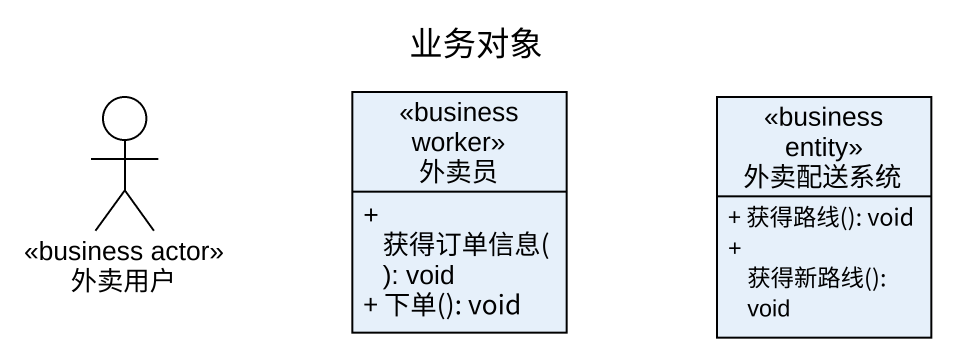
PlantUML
@startuml
title 业务对象
allowmixing
hide circle
hide empty members
skinparam classAttributeIconSize 0
actor 外卖用户 <<business actor>>
class 外卖员 <<business worker>> {
  + 获得订单信息(): void
  + 下单(): void
}
class 外卖配送系统 <<business entity>> {
  + 获得路线(): void
  + 获得新路线(): void
}
@enduml
